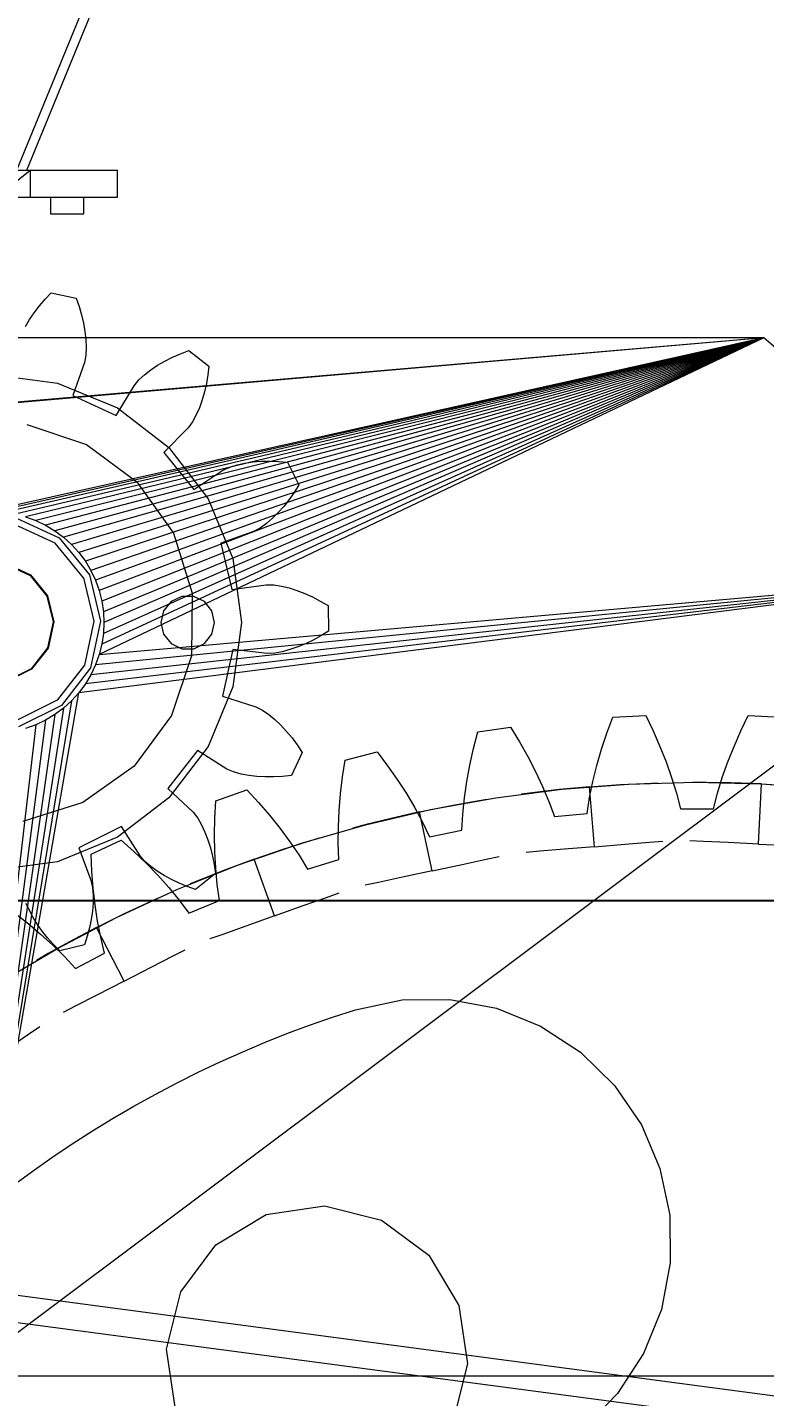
# Model space of a CAD drawing. Header units: millimetres. Extents: x -1970 to 34302, y -65268 to 6837.
# Drawn here: x 25928.3 to 26148.4, y 1933.8 to 2342.7 of the extents above; entities that cross this region are included whole.
import ezdxf

# ---------------------------------------------------------------- set-up
doc = ezdxf.new("R2010")
doc.units = ezdxf.units.MM
doc.layers.add('COTAS_P', color=1, linetype='Continuous', lineweight=0)
doc.layers.add('lateral_briquetadora', color=7, linetype='Continuous', lineweight=0)
doc.dimstyles.new('R19_100', dxfattribs={"dimtxt": 250, "dimasz": 150, "dimexe": 150, "dimexo": 80, "dimgap": 100, "dimtad": 1, "dimtih": 1, "dimtoh": 1, "dimdsep": 46, "dimcen": 0.09, "dimadec": 0, "dimazin": 0, "dimtfac": 1, "dimtdec": 4, "dimtofl": 0, "dimtmove": 0, "dimatfit": 3, "dimfxl": 1, "dimtolj": 1, "dimtzin": 0, "dimarcsym": 0})

# ---------------------------------------------------------------- blocks, each defined once
blk = doc.blocks.new('*D6')
at = {"layer": 'COTAS_P', "color": 0, "lineweight": -2, "transparency": 16777216}
for p, q in [((25128.19, 1262), (25128.19, 2232)), ((27628.19, 1262), (27628.19, 2232)), ((25278.19, 2082), (27478.19, 2082))]:
    blk.add_line(p, q, dxfattribs=at)
at = {"layer": 'COTAS_P', "color": 0, "transparency": 16777216}
for points in [[(25278.19, 2107), (25278.19, 2057), (25128.19, 2082)], [(27478.19, 2107), (27478.19, 2057), (27628.19, 2082)]]:
    blk.add_solid(points, dxfattribs=at)
at = {"layer": 'Defpoints', "color": 0, "transparency": 16777216}
for p in [(27628.19, 2082), (25128.19, 1182), (27628.19, 1182)]:
    blk.add_point(p, dxfattribs=at)

msp = doc.modelspace()

# ---------------------------------------------------------------- linework, layer by layer
at = {"layer": 'lateral_briquetadora'}
for p, q in [((25925.187, 2300), (26075.187, 2667.25)), ((25928.187, 2300), (26078.187, 2667.25)), ((25501.187, 2300), (25955.187, 2300)), ((25847.187, 2235), (25929.187, 2300)), ((25925.187, 2300), (25929.187, 2300)), ((25929.187, 2300), (25955.187, 2300)), ((25929.187, 2300), (25929.187, 2292)), ((25955.187, 2292), (25955.187, 2300)), ((25501.187, 2292), (25955.187, 2292)), ((25929.187, 2292), (25955.187, 2292)), ((25935.187, 2292), (25945.187, 2292)), ((25935.187, 2292), (25935.187, 2287)), ((25945.187, 2287), (25945.187, 2292)), ((25935.187, 2287), (25945.187, 2287)), ((25931.926, 2259.513), (25933.618, 2261.503)), ((25933.618, 2261.503), (25935.449, 2263.449)), ((25935.449, 2263.449), (25942.895, 2261.85)), ((25942.895, 2261.85), (25943.766, 2259.323)), ((25928.981, 2255.42), (25930.377, 2257.484)), ((25930.377, 2257.484), (25931.926, 2259.513)), ((25943.766, 2259.323), (25944.492, 2256.814)), ((25927.749, 2253.324), (25928.981, 2255.42)), ((25944.492, 2256.814), (25945.071, 2254.328)), ((25945.071, 2254.328), (25945.496, 2251.873)), ((26148.187, 2250), (25308.187, 2250)), ((26148.187, 2250), (25541.421, 2197.791)), ((26148.187, 2250), (25544.625, 2197.316)), ((26148.187, 2250), (25914.952, 2197.791)), ((26148.187, 2250), (25918.187, 2197.95)), ((26148.187, 2250), (25921.421, 2197.791)), ((26148.187, 2250), (25924.625, 2197.316)), ((26148.187, 2250), (25927.766, 2196.529)), ((26148.187, 2250), (25930.815, 2195.438)), ((26148.187, 2250), (25933.743, 2194.054)), ((26148.187, 2250), (25936.52, 2192.389)), ((26148.187, 2250), (25939.122, 2190.46)), ((26148.187, 2250), (25941.521, 2188.285)), ((26148.187, 2250), (25943.696, 2185.885)), ((25945.496, 2251.873), (25945.759, 2249.455)), ((26148.187, 2250), (25945.625, 2183.284)), ((25945.759, 2249.455), (25945.847, 2247.085)), ((26148.187, 2250), (25947.29, 2180.506)), ((26148.187, 2250), (25948.675, 2177.579)), ((26148.187, 2250), (25949.766, 2155.371)), ((26148.187, 2250), (25949.766, 2174.53)), ((26148.187, 2250), (25950.552, 2158.512)), ((26148.187, 2250), (25950.552, 2171.388)), ((26148.187, 2250), (25951.028, 2161.716)), ((26148.187, 2250), (25951.028, 2168.185)), ((26148.187, 2250), (25951.187, 2164.95)), ((26228.187, 2180), (26148.187, 2250)), ((25945.731, 2244.777), (25945.328, 2242.565)), ((25945.847, 2247.085), (25945.731, 2244.777)), ((25971.594, 2244.187), (25973.983, 2245.245)), ((25973.983, 2245.245), (25976.477, 2246.204)), ((25976.477, 2246.204), (25982.491, 2241.533)), ((25945.328, 2242.565), (25941.912, 2232.797)), ((25965.146, 2240.423), (25967.166, 2241.777)), ((25967.166, 2241.777), (25969.319, 2243.031)), ((25969.319, 2243.031), (25971.594, 2244.187)), ((25982.491, 2241.533), (25982.179, 2238.879)), ((25918.187, 2238.95), (25937.339, 2236.429)), ((25960.147, 2235.66), (25961.582, 2237.392)), ((25961.582, 2237.392), (25963.275, 2238.966)), ((25963.275, 2238.966), (25965.146, 2240.423)), ((25982.179, 2238.879), (25981.745, 2236.303)), ((25937.339, 2236.429), (25955.187, 2229.036)), ((25941.912, 2232.797), (25954.866, 2226.761)), ((25954.866, 2226.761), (25960.147, 2235.66)), ((25981.188, 2233.812), (25980.506, 2231.416)), ((25981.745, 2236.303), (25981.188, 2233.812)), ((25955.187, 2229.036), (25970.512, 2217.276)), ((25979.694, 2229.123), (25978.744, 2226.95)), ((25980.506, 2231.416), (25979.694, 2229.123)), ((25977.639, 2224.92), (25976.316, 2223.102)), ((25978.744, 2226.95), (25977.639, 2224.92)), ((25928.143, 2224.118), (25945.939, 2218.146)), ((25976.316, 2223.102), (25969, 2215.783)), ((25945.939, 2218.146), (25961.019, 2206.966)), ((25970.512, 2217.276), (25982.272, 2201.95)), ((25969, 2215.783), (25978.053, 2204.725)), ((25988.716, 2211.39), (25990.924, 2212.073)), ((25990.924, 2212.073), (25993.242, 2212.574)), ((25993.242, 2212.574), (25995.649, 2212.918)), ((25995.649, 2212.918), (25998.134, 2213.113)), ((25998.134, 2213.113), (26000.685, 2213.168)), ((26000.685, 2213.168), (26003.296, 2213.085)), ((26003.296, 2213.085), (26005.959, 2212.867)), ((26005.959, 2212.867), (26009.351, 2206.048)), ((25978.053, 2204.725), (25986.672, 2210.452)), ((25986.672, 2210.452), (25988.716, 2211.39)), ((25961.019, 2206.966), (25971.907, 2191.674)), ((26007.919, 2203.792), (26006.41, 2201.66)), ((26009.351, 2206.048), (26007.919, 2203.792)), ((25982.272, 2201.95), (25989.665, 2184.103)), ((26004.827, 2199.658), (26003.172, 2197.794)), ((26006.41, 2201.66), (26004.827, 2199.658)), ((25924.907, 2196.237), (25937.816, 2190.222)), ((25927.766, 2196.529), (25930.815, 2195.438)), ((26001.446, 2196.081), (25999.648, 2194.535)), ((26003.172, 2197.794), (26001.446, 2196.081)), ((25936.589, 2188.643), (25924.487, 2194.281)), ((25930.815, 2195.438), (25933.743, 2194.054)), ((25933.743, 2194.054), (25936.52, 2192.389)), ((25936.52, 2192.389), (25939.122, 2190.46)), ((25971.907, 2191.674), (25977.535, 2173.765)), ((25995.79, 2192.122), (25986.024, 2188.702)), ((25997.771, 2193.186), (25995.79, 2192.122)), ((25999.648, 2194.535), (25997.771, 2193.186)), ((25945.047, 2178.312), (25936.589, 2188.643)), ((25937.816, 2190.222), (25946.837, 2179.203)), ((25939.122, 2190.46), (25941.521, 2188.285)), ((25941.521, 2188.285), (25943.696, 2185.885)), ((25986.024, 2188.702), (25989.382, 2174.811)), ((25943.696, 2185.885), (25945.625, 2183.284)), ((25989.665, 2184.103), (25992.187, 2164.95)), ((26228.187, 2180), (25908.187, 1940)), ((25921.925, 2182.353), (25929.105, 2179.008)), ((25921.967, 2182.549), (25929.228, 2179.166)), ((26228.187, 2180), (25943.696, 2144.015)), ((25945.625, 2183.284), (25947.29, 2180.506)), ((26228.187, 2180), (25945.625, 2146.616)), ((25946.837, 2179.203), (25950.184, 2165.36)), ((25947.29, 2180.506), (25948.675, 2177.579)), ((26228.187, 2180), (25947.29, 2149.394)), ((26228.187, 2180), (25948.675, 2152.322)), ((25949.766, 2155.371), (26228.187, 2180)), ((25929.105, 2179.008), (25934.124, 2172.878)), ((25929.228, 2179.166), (25934.303, 2172.967)), ((25945.047, 2178.312), (25948.184, 2165.335)), ((25948.675, 2177.579), (25949.766, 2174.53)), ((25989.382, 2174.811), (25999.632, 2176.231)), ((25999.632, 2176.231), (26001.88, 2176.19)), ((26001.88, 2176.19), (26004.166, 2175.847)), ((26004.166, 2175.847), (26006.472, 2175.293)), ((26006.472, 2175.293), (26008.79, 2174.557)), ((25934.124, 2172.878), (25935.985, 2165.178)), ((25934.303, 2172.967), (25936.185, 2165.181)), ((25949.766, 2174.53), (25950.552, 2171.388)), ((25950.552, 2171.388), (25951.028, 2168.185)), ((25971.199, 2171.205), (25968.979, 2168.421)), ((25974.406, 2172.75), (25971.199, 2171.205)), ((25977.967, 2172.75), (25974.406, 2172.75)), ((25977.535, 2173.765), (25977.355, 2154.994)), ((25981.174, 2171.205), (25977.967, 2172.75)), ((25983.394, 2168.421), (25981.174, 2171.205)), ((26008.79, 2174.557), (26011.113, 2173.656)), ((26011.113, 2173.656), (26013.436, 2172.598)), ((26013.436, 2172.598), (26015.752, 2171.39)), ((26015.752, 2171.39), (26018.057, 2170.038)), ((25951.028, 2168.185), (25951.187, 2164.95)), ((25968.979, 2168.421), (25968.187, 2164.95)), ((25984.187, 2164.95), (25983.394, 2168.421)), ((26018.057, 2170.038), (26018.155, 2162.423)), ((25935.985, 2165.178), (25934.321, 2157.433)), ((25936.185, 2165.181), (25934.503, 2157.349)), ((25948.184, 2165.335), (25945.38, 2152.281)), ((25950.184, 2165.36), (25947.193, 2151.437)), ((25951.187, 2164.95), (25951.028, 2161.716)), ((25968.187, 2164.95), (25968.979, 2161.479)), ((25983.394, 2161.479), (25984.187, 2164.95)), ((25992.187, 2164.95), (25989.665, 2145.798)), ((25951.028, 2161.716), (25950.552, 2158.512)), ((25968.979, 2161.479), (25971.199, 2158.696)), ((25981.174, 2158.696), (25983.394, 2161.479)), ((26013.601, 2159.746), (26011.306, 2158.629)), ((26015.885, 2161.012), (26013.601, 2159.746)), ((26018.155, 2162.423), (26015.885, 2161.012)), ((25934.321, 2157.433), (25929.462, 2151.177)), ((25934.503, 2157.349), (25929.589, 2151.022)), ((25949.766, 2155.371), (25948.675, 2152.322)), ((25950.552, 2158.512), (25949.766, 2155.371)), ((25971.199, 2158.696), (25974.406, 2157.151)), ((25977.355, 2154.994), (25971.382, 2137.197)), ((25974.406, 2157.151), (25977.967, 2157.151)), ((25977.967, 2157.151), (25981.174, 2158.696)), ((25989.611, 2156.917), (25986.61, 2142.944)), ((25999.894, 2155.76), (25989.611, 2156.917)), ((26002.141, 2155.859), (25999.894, 2155.76)), ((26004.417, 2156.26), (26002.141, 2155.859)), ((26006.708, 2156.873), (26004.417, 2156.26)), ((26009.007, 2157.668), (26006.708, 2156.873)), ((26011.306, 2158.629), (26009.007, 2157.668)), ((25929.462, 2151.177), (25922.369, 2147.649)), ((25929.589, 2151.022), (25922.416, 2147.454)), ((25945.38, 2152.281), (25937.19, 2141.737)), ((25947.193, 2151.437), (25938.457, 2140.189)), ((25948.675, 2152.322), (25947.29, 2149.394)), ((25945.625, 2146.616), (25943.696, 2144.015)), ((25947.29, 2149.394), (25945.625, 2146.616)), ((25908.187, 1940), (25943.696, 2144.015)), ((25943.696, 2144.015), (25941.521, 2141.616)), ((25989.665, 2145.798), (25982.272, 2127.95)), ((25986.61, 2142.944), (25996.461, 2139.776)), ((25941.521, 2141.616), (25908.187, 1940)), ((25939.122, 2139.441), (25908.187, 1940)), ((25937.19, 2141.737), (25925.236, 2135.79)), ((25938.457, 2140.189), (25925.706, 2133.846)), ((25939.122, 2139.441), (25936.52, 2137.512)), ((25941.521, 2141.616), (25939.122, 2139.441)), ((25996.461, 2139.776), (25998.469, 2138.763)), ((25998.469, 2138.763), (26000.379, 2137.463)), ((25936.52, 2137.512), (25908.187, 1940)), ((25933.743, 2135.847), (25908.187, 1940)), ((25930.815, 2134.462), (25908.187, 1940)), ((25930.815, 2134.462), (25927.766, 2133.371)), ((25933.743, 2135.847), (25930.815, 2134.462)), ((25936.52, 2137.512), (25933.743, 2135.847)), ((25971.382, 2137.197), (25960.203, 2122.117)), ((26000.379, 2137.463), (26002.217, 2135.963)), ((26002.217, 2135.963), (26003.986, 2134.295)), ((26003.986, 2134.295), (26005.688, 2132.474)), ((26101.278, 2131.924), (26103.023, 2136.732)), ((26103.023, 2136.732), (26112.872, 2137.216)), ((26112.872, 2137.216), (26115.08, 2132.602)), ((26141.293, 2132.602), (26143.501, 2137.216)), ((26143.501, 2137.216), (26153.35, 2136.732)), ((26005.688, 2132.474), (26007.321, 2130.513)), ((26007.321, 2130.513), (26008.884, 2128.421)), ((26061.522, 2127.327), (26062.787, 2132.283)), ((26062.787, 2132.283), (26072.542, 2133.73)), ((26072.542, 2133.73), (26075.191, 2129.354)), ((26099.707, 2127.118), (26101.278, 2131.924)), ((26115.08, 2132.602), (26117.115, 2127.973)), ((26139.259, 2127.973), (26141.293, 2132.602)), ((25979.052, 2126.722), (25970.286, 2115.436)), ((25982.272, 2127.95), (25970.512, 2112.624)), ((25987.815, 2121.219), (25979.052, 2126.722)), ((26010.374, 2126.202), (26007.158, 2119.299)), ((26008.884, 2128.421), (26010.374, 2126.202)), ((26023.181, 2123.911), (26032.747, 2126.307)), ((26032.747, 2126.307), (26035.813, 2122.213)), ((26060.43, 2122.39), (26061.522, 2127.327)), ((26075.191, 2129.354), (26077.67, 2124.947)), ((26098.319, 2122.316), (26099.707, 2127.118)), ((26117.115, 2127.973), (26118.966, 2123.331)), ((26137.407, 2123.331), (26139.259, 2127.973)), ((25960.203, 2122.117), (25944.91, 2111.23)), ((26022.408, 2118.855), (26023.181, 2123.911)), ((26035.813, 2122.213), (26038.711, 2118.07)), ((26059.519, 2117.476), (26060.43, 2122.39)), ((26077.67, 2124.947), (26079.967, 2120.509)), ((26097.127, 2117.523), (26098.319, 2122.316)), ((26118.966, 2123.331), (26120.622, 2118.677)), ((26135.751, 2118.677), (26137.407, 2123.331)), ((25989.882, 2120.333), (25987.815, 2121.219)), ((25992.107, 2119.707), (25989.882, 2120.333)), ((25994.437, 2119.265), (25992.107, 2119.707)), ((25996.853, 2118.984), (25994.437, 2119.265)), ((25999.341, 2118.852), (25996.853, 2118.984)), ((26001.893, 2118.863), (25999.341, 2118.852)), ((26004.501, 2119.012), (26001.893, 2118.863)), ((26007.158, 2119.299), (26004.501, 2119.012)), ((26021.805, 2113.835), (26022.408, 2118.855)), ((26038.711, 2118.07), (26041.433, 2113.878)), ((26079.967, 2120.509), (26082.071, 2116.04)), ((26120.622, 2118.677), (26122.064, 2114.014)), ((26134.309, 2114.014), (26135.751, 2118.677)), ((25970.286, 2115.436), (25977.787, 2108.307)), ((25984.587, 2111.698), (25993.872, 2115.02)), ((25993.872, 2115.02), (25997.324, 2111.246)), ((26021.381, 2108.855), (26021.805, 2113.835)), ((26041.433, 2113.878), (26043.965, 2109.637)), ((26058.803, 2112.589), (26059.519, 2117.476)), ((26068.175, 2112.632), (26087.885, 2115.174)), ((26079.796, 2114.254), (26075.77, 2113.732)), ((26087.058, 2115.088), (26079.796, 2114.254)), ((26082.071, 2116.04), (26083.963, 2111.541)), ((26096.131, 2115.938), (26087.058, 2115.088)), ((26087.885, 2115.174), (26107.699, 2116.715)), ((26096.131, 2115.938), (26105.222, 2116.577)), ((26097.602, 2097.998), (26096.131, 2115.938)), ((26096.15, 2112.741), (26097.127, 2117.523)), ((26105.222, 2116.577), (26112.523, 2116.937)), ((26107.699, 2116.715), (26127.565, 2117.25)), ((26112.523, 2116.937), (26116.58, 2117.078)), ((26122.064, 2114.014), (26123.262, 2109.343)), ((26131.018, 2117.24), (26126.958, 2117.248)), ((26127.565, 2117.25), (26147.433, 2116.778)), ((26138.327, 2117.119), (26131.018, 2117.24)), ((26133.111, 2109.343), (26134.309, 2114.014)), ((26147.433, 2116.778), (26138.327, 2117.119)), ((26146.55, 2098.799), (26147.433, 2116.778)), ((26147.433, 2116.778), (26156.53, 2116.225)), ((26147.433, 2116.778), (26167.252, 2115.3)), ((25944.91, 2111.23), (25927.002, 2105.601)), ((25970.512, 2112.624), (25955.187, 2100.864)), ((25984.313, 2106.591), (25984.587, 2111.698)), ((25997.324, 2111.246), (26000.614, 2107.407)), ((26045.378, 2108.409), (26054.307, 2110.23)), ((26048.619, 2109.095), (26068.175, 2112.632)), ((26054.307, 2110.23), (26061.499, 2111.54)), ((26058.299, 2107.734), (26058.803, 2112.589)), ((26061.499, 2111.54), (26065.503, 2112.209)), ((26083.963, 2111.541), (26085.613, 2107.01)), ((26095.415, 2107.975), (26096.15, 2112.741)), ((25977.787, 2108.307), (25979.156, 2106.523)), ((25979.156, 2106.523), (25980.313, 2104.523)), ((25984.205, 2101.535), (25984.313, 2106.591)), ((26000.614, 2107.407), (26003.734, 2103.502)), ((26021.147, 2103.922), (26021.381, 2108.855)), ((26029.267, 2104.572), (26048.619, 2109.095)), ((26036.493, 2106.382), (26029.402, 2104.607)), ((26045.378, 2108.409), (26036.493, 2106.382)), ((26043.965, 2109.637), (26046.288, 2105.345)), ((26049.178, 2090.815), (26045.378, 2108.409)), ((26058.035, 2102.919), (26058.299, 2107.734)), ((26085.613, 2107.01), (26095.415, 2107.975)), ((26123.262, 2109.343), (26133.111, 2109.343)), ((25956.438, 2104.099), (25943.643, 2097.734)), ((25961.945, 2095.339), (25956.438, 2104.099)), ((25980.313, 2104.523), (25981.318, 2102.374)), ((25981.318, 2102.374), (25982.188, 2100.104)), ((25984.27, 2096.538), (25984.205, 2101.535)), ((26003.734, 2103.502), (26006.669, 2099.53)), ((26010.169, 2099.075), (26029.267, 2104.572)), ((26021.121, 2099.041), (26021.147, 2103.922)), ((26029.402, 2104.607), (26025.479, 2103.565)), ((26046.288, 2105.345), (26048.375, 2100.998)), ((26048.375, 2100.998), (26058.035, 2102.919)), ((25955.187, 2100.864), (25937.339, 2093.472)), ((25943.643, 2097.734), (25947.308, 2088.057)), ((25947.375, 2095.761), (25956.29, 2099.977)), ((25956.29, 2099.977), (25960.095, 2096.559)), ((25982.188, 2100.104), (25982.932, 2097.725)), ((25982.932, 2097.725), (25983.553, 2095.25)), ((25991.374, 2092.617), (26010.169, 2099.075)), ((26004.657, 2097.291), (26011.616, 2099.528)), ((26006.669, 2099.53), (26009.402, 2095.486)), ((26011.616, 2099.528), (26015.498, 2100.715)), ((26021.33, 2094.223), (26021.121, 2099.041)), ((26097.602, 2097.998), (26088.521, 2097.254)), ((26097.602, 2097.998), (26106.684, 2098.743)), ((26106.684, 2098.743), (26113.966, 2099.34)), ((26113.966, 2099.34), (26118.007, 2099.671)), ((26130.151, 2099.605), (26126.101, 2099.804)), ((26137.45, 2099.246), (26130.151, 2099.605)), ((26146.55, 2098.799), (26137.45, 2099.246)), ((26146.55, 2098.799), (26155.651, 2098.352)), ((25937.339, 2093.472), (25918.187, 2090.95)), ((25947.603, 2090.651), (25947.375, 2095.761)), ((25960.095, 2096.559), (25963.746, 2093.061)), ((25963.424, 2093.644), (25961.945, 2095.339)), ((25965.156, 2092.114), (25963.424, 2093.644)), ((25983.553, 2095.25), (25984.053, 2092.686)), ((25984.521, 2091.605), (25984.27, 2096.538)), ((25996.042, 2094.321), (25987.497, 2091.151)), ((25996.042, 2094.321), (26004.657, 2097.291)), ((26002.106, 2077.373), (25996.042, 2094.321)), ((26009.402, 2095.486), (26011.905, 2091.364)), ((26011.905, 2091.364), (26021.33, 2094.223)), ((26058.084, 2092.739), (26065.226, 2094.281)), ((26065.226, 2094.281), (26069.19, 2095.137)), ((26081.239, 2096.656), (26077.197, 2096.325)), ((26088.521, 2097.254), (26081.239, 2096.656)), ((25947.991, 2085.61), (25947.603, 2090.651)), ((25963.746, 2093.061), (25967.234, 2089.481)), ((25967.064, 2090.705), (25965.156, 2092.114)), ((25969.118, 2089.404), (25967.064, 2090.705)), ((25967.234, 2089.481), (25970.544, 2085.816)), ((25971.303, 2088.205), (25969.118, 2089.404)), ((25972.93, 2085.216), (25991.374, 2092.617)), ((25984.433, 2090.041), (25978.54, 2085.216)), ((25987.497, 2091.151), (25980.699, 2088.466)), ((25984.053, 2092.686), (25984.433, 2090.041)), ((25984.974, 2086.745), (25984.521, 2091.605)), ((26049.178, 2090.815), (26040.272, 2088.892)), ((26049.178, 2090.815), (26058.084, 2092.739)), ((25947.308, 2088.057), (25947.768, 2085.856)), ((25947.768, 2085.856), (25947.942, 2083.551)), ((25948.546, 2080.643), (25947.991, 2085.61)), ((25954.885, 2076.89), (25972.93, 2085.216)), ((25970.544, 2085.816), (25973.66, 2082.059)), ((25973.607, 2087.108), (25971.303, 2088.205)), ((25976.022, 2086.111), (25973.607, 2087.108)), ((25978.54, 2085.216), (25976.022, 2086.111)), ((25980.699, 2088.466), (25976.945, 2086.92)), ((25985.654, 2081.972), (25984.974, 2086.745)), ((26033.13, 2087.349), (26029.166, 2086.493)), ((26040.272, 2088.892), (26033.13, 2087.349)), ((25928.903, 2078.948), (25928.005, 2081.078)), ((25947.915, 2081.18), (25947.714, 2078.756)), ((25947.942, 2083.551), (25947.915, 2081.18)), ((25957.12, 2077.982), (25963.728, 2081.109)), ((25963.728, 2081.109), (25967.422, 2082.791)), ((25973.66, 2082.059), (25976.555, 2078.203)), ((25976.555, 2078.203), (25985.654, 2081.972)), ((26010.684, 2080.442), (26017.564, 2082.904)), ((26017.564, 2082.904), (26021.382, 2084.27)), ((25924.485, 2078.294), (25928.462, 2075.171)), ((25930.01, 2076.851), (25928.903, 2078.948)), ((25947.714, 2078.756), (25947.352, 2076.291)), ((25949.28, 2075.758), (25948.546, 2080.643)), ((25948.966, 2073.913), (25957.12, 2077.982)), ((26002.106, 2077.373), (25993.527, 2074.303)), ((26002.106, 2077.373), (26010.684, 2080.442)), ((25928.462, 2075.171), (25932.283, 2071.95)), ((25931.296, 2074.787), (25930.01, 2076.851)), ((25932.745, 2072.759), (25931.296, 2074.787)), ((25937.284, 2067.661), (25954.885, 2076.89)), ((25948.966, 2073.913), (25940.909, 2069.655)), ((25946.837, 2073.791), (25946.176, 2071.264)), ((25947.352, 2076.291), (25946.837, 2073.791)), ((25957.19, 2057.901), (25948.966, 2073.913)), ((25950.206, 2070.966), (25949.28, 2075.758)), ((25993.527, 2074.303), (25986.647, 2071.842)), ((25932.283, 2071.95), (25935.937, 2068.627)), ((25934.344, 2070.77), (25932.745, 2072.759)), ((25936.087, 2068.825), (25934.344, 2070.77)), ((25940.909, 2069.655), (25934.519, 2066.105)), ((25937.968, 2066.926), (25936.087, 2068.825)), ((25946.176, 2071.264), (25945.37, 2068.716)), ((25951.351, 2066.282), (25950.206, 2070.966)), ((25986.647, 2071.842), (25982.829, 2070.476)), ((25920.174, 2057.552), (25937.284, 2067.661)), ((25934.519, 2066.105), (25930.999, 2064.083)), ((25935.937, 2068.627), (25939.407, 2065.194)), ((25945.37, 2068.716), (25937.968, 2066.926)), ((25939.407, 2065.194), (25942.665, 2061.639)), ((25942.665, 2061.639), (25951.351, 2066.282)), ((25965.295, 2062.064), (25971.795, 2065.403)), ((25971.795, 2065.403), (25975.402, 2067.256)), ((25957.19, 2057.901), (25965.295, 2062.064)), ((25957.19, 2057.901), (25949.085, 2053.738)), ((25949.085, 2053.738), (25942.586, 2050.4)), ((25942.586, 2050.4), (25938.979, 2048.547)), ((26019.376, 2047.118), (26026.245, 2049.358)), ((26026.245, 2049.358), (26040.156, 2052.27)), ((26040.156, 2052.27), (26054.368, 2052.412)), ((26054.368, 2052.412), (26068.335, 2049.778)), ((26068.335, 2049.778), (26081.519, 2044.471)), ((25928.701, 2042.078), (25932.036, 2044.385)), ((26005.789, 2042.205), (26012.556, 2044.734)), ((26012.556, 2044.734), (26019.376, 2047.118)), ((26081.519, 2044.471), (26093.414, 2036.693)), ((25922.693, 2037.919), (25928.701, 2042.078)), ((25999.076, 2039.532), (26005.789, 2042.205)), ((27123.191, 1804.947), (25376.879, 2036.782)), ((25985.829, 2033.763), (25992.422, 2036.718)), ((25992.422, 2036.718), (25999.076, 2039.532)), ((26093.414, 2036.693), (26103.564, 2026.744)), ((25979.301, 2030.668), (25985.829, 2033.763)), ((27122.138, 1797.017), (25375.827, 2028.852)), ((25972.839, 2027.435), (25979.301, 2030.668)), ((25960.13, 2020.562), (25966.448, 2024.066)), ((25966.448, 2024.066), (25972.839, 2027.435)), ((26103.564, 2026.744), (26111.578, 2015.006)), ((25953.888, 2016.924), (25960.13, 2020.562)), ((25947.724, 2013.155), (25953.888, 2016.924)), ((25941.642, 2009.255), (25947.724, 2013.155)), ((26111.578, 2015.006), (26117.147, 2001.931)), ((25935.644, 2005.227), (25941.642, 2009.255)), ((25929.733, 2001.073), (25935.644, 2005.227)), ((25923.912, 1996.794), (25929.733, 2001.073)), ((26117.147, 2001.931), (26120.059, 1988.02)), ((25984.54, 1979.165), (25999.6, 1988.192)), ((25999.6, 1988.192), (26016.968, 1990.768)), ((26016.968, 1990.768), (26034, 1986.502)), ((26120.059, 1988.02), (26120.201, 1973.808)), ((26034, 1986.502), (26048.103, 1976.043)), ((25974.081, 1965.062), (25984.54, 1979.165)), ((26048.103, 1976.043), (26057.13, 1960.982)), ((26120.201, 1973.808), (26117.568, 1959.842)), ((25969.814, 1948.03), (25974.081, 1965.062)), ((26057.13, 1960.982), (26059.706, 1943.614)), ((26117.568, 1959.842), (26112.26, 1946.657)), ((25972.391, 1930.662), (25969.814, 1948.03)), ((26112.26, 1946.657), (26104.483, 1934.762)), ((26059.706, 1943.614), (26055.44, 1926.582)), ((25908.187, 1940), (26348.187, 1940)), ((26104.483, 1934.762), (26094.534, 1924.612))]:
    msp.add_line(p, q, dxfattribs=at)

# ---------------------------------------------------------------- dimensions: what is measured, and where the dimension line sits
at = {"layer": 'COTAS_P'}
dim = msp.add_aligned_dim(p1=(25128.187, 1182), p2=(27628.187, 1182), distance=900, text='<> P', dimstyle='R19_100', dxfattribs=at)
dim.commit()
dim.dimension.update_dxf_attribs({"geometry": '*D6', "text_midpoint": (26378.187, 2082)})

doc.saveas('drawing.dxf')
